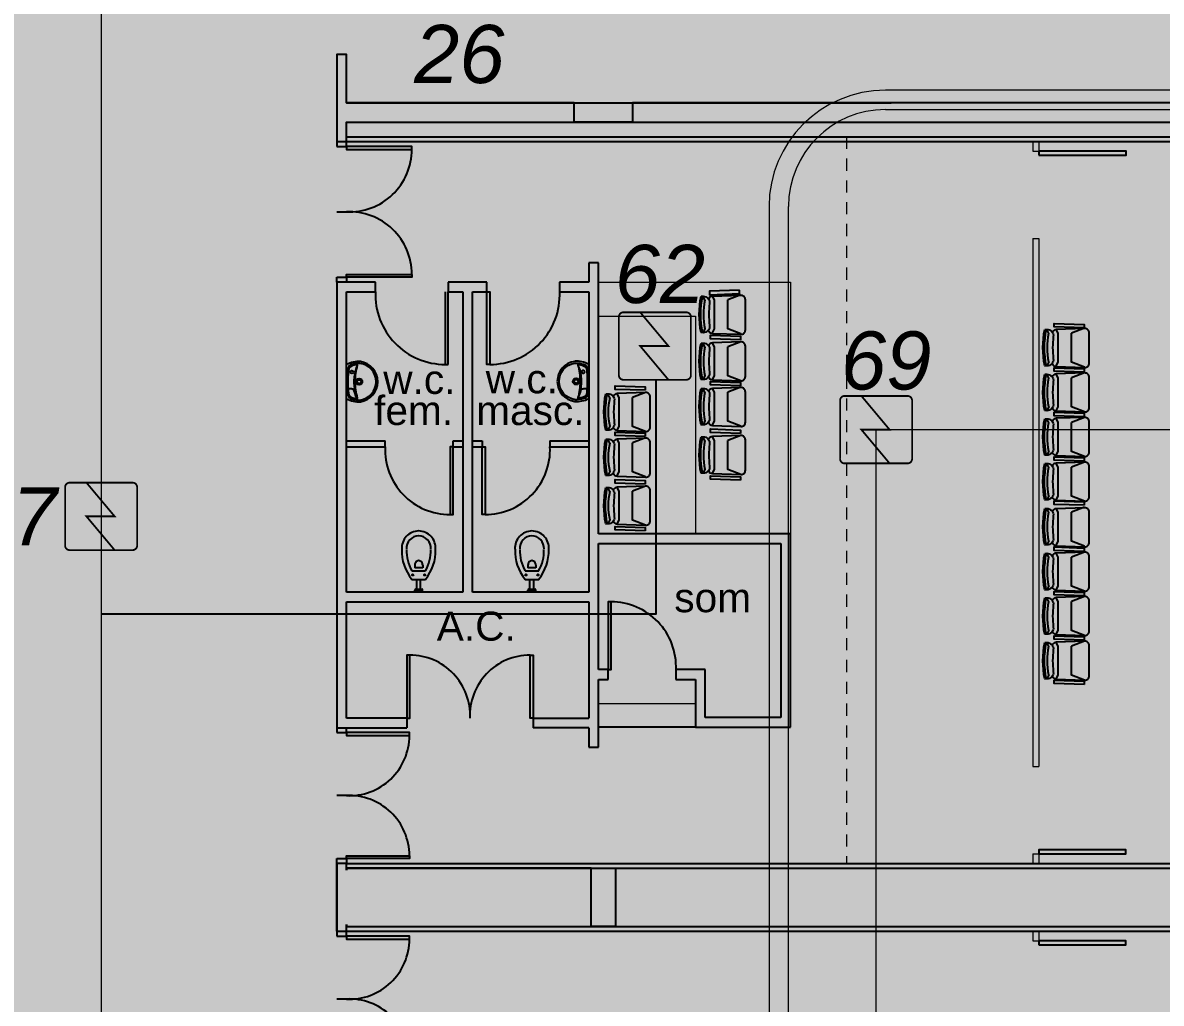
# Model space of a CAD drawing. Header units: metres. Extents: x -331 to 2982, y 362 to 2539.
# Drawn here: x 846.32 to 858.07, y 1578.43 to 1588.55 of the extents above; entities that cross this region are included whole.
import ezdxf

# ---------------------------------------------------------------- set-up
doc = ezdxf.new("R2010")
doc.units = ezdxf.units.M
doc.linetypes.add('DASHED2', pattern=[0.375, 0.25, -0.125])
doc.layers.add('_corredores', color=251, linetype='Continuous', plot=False)
doc.layers.add('_salas', color=251, linetype='Continuous', plot=False)
for name, color, linetype in [('ALV', 251, 'Continuous'), ('CX', 251, 'Continuous'), ('DET. FUMAÇA', 1, 'Continuous'), ('Div', 251, 'Continuous'), ('Est', 251, 'Continuous'), ('Mob', 251, 'Continuous'), ('Proj', 251, 'DASHED2'), ('Texto_Salas', 251, 'Continuous'), ('Zlixo04', 251, 'Continuous')]:
    doc.layers.add(name, color=color, linetype=linetype)
doc.styles.add('DESTAQUE', font='arial.ttf', dxfattribs={"height": 0.4})
doc.styles.add('X3G_ENTITY_1416A9EB', font='arial.ttf', dxfattribs={"height": 0.6})
doc.styles.add('X3G_ENTITY_1416A9F5', font='arial.ttf', dxfattribs={"height": 0.6})
doc.styles.add('X3G_ENTITY_1416AA04', font='arial.ttf', dxfattribs={"height": 0.6})
doc.styles.add('X3G_ENTITY_1416AA0D', font='arial.ttf', dxfattribs={"height": 0.6})

# ---------------------------------------------------------------- blocks, each defined once
blk = doc.blocks.new('Detector de fumaça')
at = {"layer": 'DET. FUMAÇA', "linetype": 'Continuous', "lineweight": 15, "const_width": 0.0187}
blk.add_lwpolyline([(774.599, 539.816), (775.249, 539.816, -0.414214), (775.296, 539.769), (775.296, 539.167, -0.414214), (775.249, 539.12), (774.599, 539.12, -0.414214), (774.553, 539.167), (774.553, 539.769, -0.414214)], format="xyb", close=True, dxfattribs=at)
blk.add_lwpolyline([(774.773, 539.816), (775.064, 539.468), (774.773, 539.468), (775.064, 539.12)], dxfattribs=at)
blk = doc.blocks.new('VASO')
at = {"layer": 'Mob'}
for p, q in [((302.351, 172.465), (302.38, 172.465)), ((302.38, 172.465), (302.38, 172.383)), ((302.411, 172.354), (302.411, 172.494)), ((302.499, 172.354), (302.499, 172.494)), ((302.599, 172.444), (302.499, 172.444)), ((302.599, 172.444), (302.599, 172.455)), ((302.599, 172.404), (302.599, 172.444)), ((302.619, 172.464), (302.609, 172.464)), ((302.619, 172.424), (302.619, 172.464)), ((302.619, 172.424), (302.619, 172.383)), ((302.351, 172.383), (302.38, 172.383)), ((302.599, 172.404), (302.499, 172.404)), ((302.599, 172.404), (302.599, 172.393)), ((302.619, 172.383), (302.609, 172.383))]:
    blk.add_line(p, q, dxfattribs=at)
for centre in [(302.453, 172.486), (302.453, 172.362)]:
    blk.add_circle(centre, 0.00707, dxfattribs=at)
for centre, radius, start, end in [((302.178, 172.42), 0.179, 86.6811, 178.7962), ((302.178, 172.42), 0.129, 86.6811, 178.7962), ((302.205, 172.134), 0.464, 50.6979, 92.0637), ((302.205, 172.134), 0.414, 60.1325, 92.0637), ((302.178, 172.427), 0.179, 181.2038, 273.3189), ((302.178, 172.427), 0.129, 181.2038, 273.3189), ((302.349, 172.422), 0.043, 86.6811, 178.7962), ((302.349, 172.426), 0.043, 181.2038, 273.3189), ((302.609, 172.455), 0.00935, 90, 180), ((302.205, 172.713), 0.464, 267.9363, 309.3021), ((302.205, 172.713), 0.414, 267.9363, 299.8675), ((302.609, 172.393), 0.00935, 180, 270)]:
    blk.add_arc(centre, radius, start, end, dxfattribs=at)

msp = doc.modelspace()

# ---------------------------------------------------------------- hatches: boundary and pattern name
at = {"layer": '_corredores', "transparency": 33554508}
h = msp.add_hatch(color=256, dxfattribs=at)
h.dxf.hatch_style = 1
h.paths.add_polyline_path([(849.579, 1608.941), (849.579, 1612.216), (852.229, 1612.216), (852.229, 1614.651), (851.629, 1614.651), (851.629, 1624.564), (870.399, 1624.564), (870.399, 1626.4), (870.209, 1626.4), (870.209, 1626.597), (870.023, 1626.784), (866.324, 1626.785), (866.308, 1626.751), (866.204, 1626.834), (865.442, 1627.594), (864.014, 1627.594), (862.586, 1627.594), (861.776, 1626.785), (861.74, 1626.785), (861.736, 1626.784), (861.723, 1626.783), (861.705, 1626.783), (858.111, 1626.785), (857.764, 1626.438), (857.417, 1626.785), (853.824, 1626.785), (853.808, 1626.751), (853.704, 1626.834), (852.942, 1627.594), (851.514, 1627.594), (849.768, 1627.594), (849.768, 1626.834), (849.628, 1626.834), (849.628, 1629.914), (841.254, 1629.914), (841.254, 1628.074), (840.494, 1628.074), (840.494, 1627.116), (840.776, 1626.834), (840.394, 1626.452), (840.062, 1626.785), (836.454, 1626.785), (836.439, 1626.751), (836.334, 1626.834), (835.573, 1627.594), (834.144, 1627.594), (832.716, 1627.594), (831.906, 1626.785), (831.87, 1626.785), (831.867, 1626.784), (831.853, 1626.783), (831.835, 1626.783), (828.241, 1626.785), (827.894, 1626.438), (827.548, 1626.785), (823.954, 1626.785), (823.938, 1626.751), (823.834, 1626.834), (823.072, 1627.594), (821.644, 1627.594), (820.215, 1627.594), (819.405, 1626.785), (819.37, 1626.785), (819.366, 1626.784), (819.353, 1626.783), (819.335, 1626.783), (815.741, 1626.785), (815.394, 1626.438), (815.047, 1626.785), (811.454, 1626.785), (811.438, 1626.751), (811.334, 1626.834), (810.572, 1627.594), (809.144, 1627.594), (807.715, 1627.594), (806.906, 1626.785), (806.87, 1626.785), (806.866, 1626.784), (806.853, 1626.783), (806.835, 1626.783), (803.241, 1626.785), (802.894, 1626.438), (802.547, 1626.785), (798.954, 1626.785), (798.938, 1626.751), (798.834, 1626.834), (798.072, 1627.594), (796.644, 1627.594), (795.215, 1627.594), (794.406, 1626.785), (794.37, 1626.785), (794.366, 1626.784), (794.353, 1626.783), (794.335, 1626.783), (790.741, 1626.785), (790.394, 1626.438), (790.047, 1626.785), (786.454, 1626.785), (786.438, 1626.751), (786.334, 1626.834), (785.572, 1627.594), (784.144, 1627.594), (782.716, 1627.594), (781.906, 1626.785), (781.87, 1626.785), (781.866, 1626.784), (781.853, 1626.783), (781.835, 1626.783), (778.241, 1626.785), (777.894, 1626.438), (777.547, 1626.785), (773.954, 1626.785), (773.938, 1626.751), (773.834, 1626.834), (773.072, 1627.594), (771.644, 1627.594), (770.216, 1627.594), (769.406, 1626.785), (769.37, 1626.785), (769.367, 1626.784), (769.353, 1626.783), (769.335, 1626.783), (765.635, 1626.784), (765.449, 1626.597), (765.449, 1626.4), (765.259, 1626.4), (765.259, 1624.564), (770.104, 1624.564), (770.104, 1614.651), (770.414, 1614.651), (770.414, 1605.531), (765.029, 1605.531), (765.029, 1610.831), (763.829, 1610.831), (763.829, 1605.531), (755.929, 1605.531), (755.929, 1610.831), (754.829, 1610.831), (754.829, 1605.531), (746.079, 1605.531), (746.079, 1601.916), (748.449, 1601.916), (748.449, 1603.616), (748.049, 1603.616), (748.049, 1603.816), (754.474, 1603.816), (754.474, 1603.616), (754.149, 1603.616), (754.149, 1601.916), (754.474, 1601.916), (754.474, 1601.716), (754.474, 1601.191), (757.974, 1601.191), (757.974, 1603.591), (757.974, 1603.791), (768.029, 1603.791), (768.029, 1603.771), (768.834, 1603.771), (768.834, 1595.811), (768.004, 1595.811), (768.004, 1595.791), (762.364, 1595.791), (762.364, 1590.581), (754.174, 1590.581), (754.174, 1593.066), (752.499, 1593.066), (752.499, 1560.541), (752.299, 1560.541), (752.299, 1561.441), (751.199, 1561.441), (751.199, 1558.116), (752.299, 1558.116), (752.299, 1559.116), (752.499, 1559.116), (752.499, 1557.116), (755.419, 1557.116), (755.419, 1558.966), (753.924, 1558.966), (753.924, 1563.441), (754.189, 1563.441), (754.189, 1587.651), (760.824, 1587.651), (760.824, 1587.741), (768.929, 1587.741), (768.929, 1563.841), (770.329, 1563.841), (770.329, 1587.741), (771.929, 1587.741), (773.029, 1587.741), (775.879, 1587.741), (775.879, 1586.641), (777.179, 1586.641), (777.179, 1587.741), (788.779, 1587.741), (788.779, 1586.641), (790.079, 1586.641), (790.079, 1587.741), (802.329, 1587.741), (804.029, 1587.741), (844.979, 1587.741), (844.979, 1587.916), (845.279, 1587.916), (845.279, 1587.563), (845.279, 1563.241), (806.429, 1563.241), (806.429, 1563.441), (806.629, 1563.441), (806.629, 1565.791), (806.229, 1565.791), (806.229, 1585.191), (806.629, 1585.191), (806.629, 1587.541), (803.039, 1587.541), (803.039, 1576.841), (798.689, 1576.841), (796.094, 1576.841, -0.496898), (794.36, 1575.527), (793.559, 1573.063), (798.509, 1571.449), (798.509, 1560.721), (794.829, 1560.721), (794.829, 1560.541), (794.829, 1557.551), (801.129, 1557.551), (801.129, 1556.451), (802.329, 1556.451), (802.329, 1557.551), (805.229, 1557.551), (805.229, 1556.451), (806.429, 1556.451), (806.429, 1560.691), (845.279, 1560.691), (845.279, 1555.997), (846.404, 1555.997), (846.404, 1556.891), (846.054, 1556.891), (846.054, 1556.991), (846.454, 1556.991), (846.454, 1560.691), (849.204, 1560.691), (849.204, 1556.991), (849.604, 1556.991), (849.604, 1556.891), (849.254, 1556.891), (849.254, 1555.997), (850.479, 1555.997), (850.479, 1563.241), (849.579, 1563.241), (849.579, 1572.291), (849.579, 1575.941), (849.579, 1587.563), (849.579, 1588.141), (849.679, 1588.141), (849.679, 1587.991), (866.719, 1587.991), (870.339, 1587.991), (870.339, 1595.791), (866.429, 1595.791), (866.429, 1595.721), (852.429, 1595.721), (852.429, 1590.391), (849.579, 1590.391)])
h.paths.add_polyline_path([(845.139, 1595.841), (845.279, 1595.841), (845.279, 1590.341), (839.679, 1590.341), (775.879, 1590.341), (773.004, 1590.341), (773.004, 1595.811), (771.774, 1595.811), (771.774, 1603.766), (773.119, 1603.766), (773.119, 1603.821), (845.139, 1603.821)], flags=16)
h.paths.add_polyline_path([(846.026, 1605.531), (845.019, 1605.531), (845.019, 1609.931), (845.029, 1610.831), (843.829, 1610.831), (843.829, 1605.531), (835.029, 1605.531), (835.029, 1610.831), (833.829, 1610.831), (833.829, 1605.531), (825.029, 1605.531), (825.029, 1610.831), (823.829, 1610.831), (823.829, 1605.531), (815.029, 1605.531), (815.029, 1610.831), (813.829, 1610.831), (813.829, 1605.531), (805.029, 1605.531), (805.029, 1610.831), (803.829, 1610.831), (803.829, 1605.531), (795.029, 1605.531), (795.029, 1610.831), (793.829, 1610.831), (793.829, 1605.531), (785.029, 1605.531), (785.029, 1610.831), (783.829, 1610.831), (783.829, 1605.531), (775.029, 1605.531), (775.029, 1610.831), (773.999, 1610.831), (773.999, 1605.531), (773.214, 1605.531), (773.214, 1614.651), (773.144, 1614.651), (773.144, 1620.131), (775.164, 1620.131), (775.164, 1622.051), (773.644, 1622.051), (773.644, 1621.631), (773.184, 1621.631), (773.184, 1624.564), (845.949, 1624.563), (845.949, 1621.631), (845.489, 1621.631), (845.489, 1622.051), (843.989, 1622.051), (843.989, 1621.631), (843.969, 1620.131), (845.949, 1620.131), (845.949, 1614.651), (846.026, 1614.651)], flags=16)
h.paths.add_polyline_path([(865.19, 1593.806, -2.788173), (864.407, 1590.628), (864.569, 1590.706), (864.758, 1590.381), (866.058, 1591.278, -0.450063), (866.35, 1592.463), (865.616, 1593.862), (865.298, 1593.662)], flags=16)
h.paths.add_polyline_path([(845.264, 1626.452), (844.882, 1626.834), (845.264, 1627.216), (845.646, 1626.834)], flags=16)
h.paths.add_polyline_path([(851.514, 1626.452), (851.132, 1626.834), (851.514, 1627.216), (851.896, 1626.834)], flags=16)
h.paths.add_polyline_path([(834.144, 1626.452), (833.762, 1626.834), (834.144, 1627.216), (834.526, 1626.834)], flags=16)
h.paths.add_polyline_path([(864.014, 1626.452), (863.632, 1626.834), (864.014, 1627.216), (864.396, 1626.834)], flags=16)
h.paths.add_polyline_path([(821.644, 1626.452), (821.262, 1626.834), (821.644, 1627.216), (822.026, 1626.834)], flags=16)
h.paths.add_polyline_path([(809.526, 1626.834), (809.144, 1626.452), (808.762, 1626.834), (809.144, 1627.216)], flags=16)
h.paths.add_polyline_path([(797.026, 1626.834), (796.644, 1626.452), (796.262, 1626.834), (796.644, 1627.216)], flags=16)
h.paths.add_polyline_path([(784.526, 1626.834), (784.144, 1626.452), (783.762, 1626.834), (784.144, 1627.216)], flags=16)
h.paths.add_polyline_path([(772.026, 1626.834), (771.644, 1626.452), (771.262, 1626.834), (771.644, 1627.216)], flags=16)
h.paths.add_polyline_path([(767.575, 1593.944), (767.428, 1593.841), (767.223, 1594.085), (766.329, 1593.191, -0.414214), (766.329, 1592.392), (767.223, 1591.497), (767.428, 1591.741), (767.575, 1591.638, -3.171595)], flags=16)
at = {"layer": '_salas', "transparency": 33554559}
h = msp.add_hatch(color=256, dxfattribs=at)
h.dxf.hatch_style = 1
h.paths.add_polyline_path([(870.318, 1588.071), (866.698, 1588.071), (849.658, 1588.071), (849.658, 1588.221), (849.558, 1588.221), (849.558, 1587.643), (849.558, 1576.021), (849.558, 1572.371), (849.558, 1563.321), (850.458, 1563.321), (850.458, 1556.077), (849.233, 1556.077), (849.233, 1556.971), (849.583, 1556.971), (849.583, 1557.071), (849.183, 1557.071), (846.433, 1557.071), (846.033, 1557.071), (846.033, 1556.971), (846.383, 1556.971), (846.383, 1556.077), (845.258, 1556.077), (845.258, 1560.771), (818.108, 1560.771), (818.108, 1560.671), (818.108, 1552.611), (870.318, 1552.611)])
h = msp.add_hatch(color=256, dxfattribs=at)
h.dxf.hatch_style = 1
h.paths.add_polyline_path([(870.339, 1587.991), (866.719, 1587.991), (849.679, 1587.991), (849.679, 1588.141), (849.579, 1588.141), (849.579, 1587.563), (849.579, 1575.941), (849.579, 1572.291), (849.579, 1563.241), (850.479, 1563.241), (850.479, 1555.997), (849.254, 1555.997), (849.254, 1556.891), (849.604, 1556.891), (849.604, 1556.991), (849.204, 1556.991), (846.454, 1556.991), (846.054, 1556.991), (846.054, 1556.891), (846.404, 1556.891), (846.404, 1555.997), (845.279, 1555.997), (845.279, 1560.691), (818.129, 1560.691), (818.129, 1560.591), (818.129, 1552.531), (870.339, 1552.531)])

# ---------------------------------------------------------------- linework, layer by layer
at = {"layer": 'ALV', "color": 251}
for p, q in [((849.659, 1588.221), (849.559, 1588.221)), ((849.559, 1588.221), (849.559, 1587.321)), ((849.659, 1587.721), (849.659, 1588.221)), ((849.659, 1587.721), (855.278, 1587.721)), ((849.659, 1587.521), (870.109, 1587.521)), ((849.659, 1587.321), (849.659, 1587.521)), ((849.659, 1587.371), (870.059, 1587.371)), ((849.559, 1587.321), (870.109, 1587.321)), ((852.259, 1586.071), (852.159, 1586.071)), ((852.159, 1586.071), (852.159, 1585.871)), ((852.259, 1585.871), (852.259, 1586.071)), ((849.959, 1585.871), (849.559, 1585.871)), ((849.559, 1585.871), (849.559, 1581.271)), ((849.959, 1585.771), (849.959, 1585.871)), ((851.109, 1585.871), (850.709, 1585.871)), ((850.709, 1585.871), (850.709, 1585.771)), ((851.109, 1585.771), (851.109, 1585.871)), ((852.159, 1585.871), (851.859, 1585.871)), ((851.859, 1585.871), (851.859, 1585.771)), ((852.259, 1583.272), (852.259, 1585.871)), ((849.659, 1582.671), (849.659, 1585.771)), ((849.659, 1585.771), (849.959, 1585.771)), ((850.709, 1585.771), (850.859, 1585.771)), ((850.859, 1585.771), (850.859, 1582.671)), ((850.959, 1582.671), (850.959, 1585.771)), ((850.959, 1585.771), (851.109, 1585.771)), ((851.859, 1585.771), (852.159, 1585.771)), ((852.159, 1585.771), (852.159, 1584.221)), ((852.159, 1584.221), (852.159, 1582.671)), ((854.241, 1583.272), (852.259, 1583.272)), ((854.241, 1581.278), (854.241, 1583.272)), ((852.259, 1581.871), (852.259, 1583.172)), ((852.259, 1583.172), (854.141, 1583.172)), ((854.141, 1583.172), (854.141, 1581.378)), ((850.859, 1582.671), (849.659, 1582.671)), ((852.159, 1582.671), (850.959, 1582.671)), ((849.659, 1581.371), (849.659, 1582.571)), ((849.659, 1582.571), (852.159, 1582.571)), ((852.159, 1582.571), (852.159, 1581.371)), ((852.359, 1581.871), (852.259, 1581.871)), ((852.359, 1581.771), (852.359, 1581.871)), ((853.359, 1581.871), (853.059, 1581.871)), ((853.059, 1581.871), (853.059, 1581.771)), ((853.359, 1581.378), (853.359, 1581.871)), ((852.259, 1581.071), (852.259, 1581.771)), ((852.259, 1581.771), (852.359, 1581.771)), ((853.059, 1581.771), (853.259, 1581.771)), ((853.259, 1581.771), (853.259, 1581.278)), ((850.284, 1581.371), (849.659, 1581.371)), ((850.284, 1581.371), (850.284, 1581.271)), ((851.584, 1581.371), (851.584, 1581.271)), ((851.584, 1581.371), (852.159, 1581.371)), ((854.141, 1581.378), (853.359, 1581.378)), ((849.559, 1581.271), (850.284, 1581.271)), ((852.159, 1581.271), (851.584, 1581.271)), ((852.159, 1581.271), (852.159, 1581.071)), ((853.259, 1581.278), (854.241, 1581.278)), ((852.159, 1581.071), (852.259, 1581.071)), ((849.659, 1579.871), (849.559, 1579.871)), ((849.559, 1579.171), (849.559, 1579.871)), ((849.659, 1579.871), (849.559, 1579.871)), ((849.559, 1579.871), (849.559, 1579.171)), ((849.659, 1579.871), (866.984, 1579.871)), ((849.659, 1579.801), (849.659, 1579.871)), ((849.659, 1579.801), (849.659, 1579.871)), ((849.659, 1579.821), (866.934, 1579.821)), ((852.184, 1579.821), (849.659, 1579.821)), ((849.659, 1579.821), (849.659, 1579.801)), ((849.559, 1579.171), (866.984, 1579.171)), ((849.559, 1579.171), (849.659, 1579.171)), ((849.659, 1579.171), (849.659, 1579.241)), ((849.659, 1579.171), (849.659, 1579.241)), ((849.659, 1579.241), (849.659, 1579.221)), ((849.659, 1579.221), (866.934, 1579.221)), ((849.659, 1579.221), (852.184, 1579.221))]:
    msp.add_line(p, q, dxfattribs=at)
for points in [[(852.009, 1587.721), (849.659, 1587.721), (849.659, 1588.221), (849.559, 1588.221), (849.559, 1587.321), (849.659, 1587.321), (849.659, 1587.521), (852.009, 1587.521)], [(859.209, 1587.721), (855.278, 1587.721), (852.609, 1587.721), (852.609, 1587.521), (859.209, 1587.521)]]:
    msp.add_lwpolyline(points, close=True, dxfattribs=at)
at = {"layer": 'CX', "color": 251, "ltscale": 0.8}
for p, q in [((849.559, 1587.321), (849.559, 1587.271)), ((849.559, 1587.271), (849.659, 1587.271)), ((849.659, 1587.271), (849.659, 1587.321)), ((849.559, 1586.596), (849.659, 1586.596)), ((849.559, 1585.871), (849.559, 1585.921)), ((849.559, 1585.921), (849.659, 1585.921)), ((849.659, 1585.921), (849.659, 1585.871)), ((850.679, 1585.771), (850.679, 1585.021)), ((850.709, 1585.021), (850.709, 1585.771)), ((850.679, 1585.021), (850.709, 1585.021)), ((849.559, 1581.271), (849.559, 1581.221)), ((849.659, 1581.221), (849.659, 1581.271)), ((849.559, 1581.221), (849.659, 1581.221)), ((849.659, 1580.571), (849.559, 1580.571)), ((849.559, 1579.871), (849.559, 1579.921)), ((849.559, 1579.921), (849.659, 1579.921)), ((849.659, 1579.921), (849.659, 1579.871)), ((849.559, 1579.171), (849.559, 1579.121)), ((849.659, 1579.121), (849.659, 1579.171)), ((849.559, 1579.121), (849.659, 1579.121)), ((849.659, 1578.471), (849.559, 1578.471))]:
    msp.add_line(p, q, dxfattribs=at)
for points in [[(849.659, 1587.271), (849.659, 1587.241), (850.334, 1587.241), (850.334, 1587.271)], [(849.659, 1585.921), (849.659, 1585.951), (850.334, 1585.951), (850.334, 1585.921)], [(851.109, 1585.771), (851.139, 1585.771), (851.139, 1585.021), (851.109, 1585.021)], [(850.284, 1581.371), (850.314, 1581.371), (850.314, 1582.021), (850.284, 1582.021)], [(851.584, 1581.371), (851.554, 1581.371), (851.554, 1582.021), (851.584, 1582.021)], [(849.659, 1581.221), (849.659, 1581.191), (850.309, 1581.191), (850.309, 1581.221)], [(849.659, 1579.921), (849.659, 1579.951), (850.309, 1579.951), (850.309, 1579.921)], [(849.659, 1579.121), (849.659, 1579.091), (850.309, 1579.091), (850.309, 1579.121)]]:
    msp.add_lwpolyline(points, close=True, dxfattribs=at)
at = {"layer": 'CX', "color": 251, "ltscale": 8}
for points in [[(850.759, 1584.171), (850.729, 1584.171), (850.729, 1583.471), (850.759, 1583.471)], [(851.059, 1584.171), (851.089, 1584.171), (851.089, 1583.471), (851.059, 1583.471)], [(852.359, 1581.871), (852.389, 1581.871), (852.389, 1582.571), (852.359, 1582.571)]]:
    msp.add_lwpolyline(points, close=True, dxfattribs=at)
at = {"layer": 'CX', "color": 251, "ltscale": 0.8}
for centre, radius, start, end in [((849.688, 1587.241), 0.646, 267.3961, 0), ((849.688, 1585.951), 0.646, 0, 92.6039), ((850.679, 1585.742), 0.721, 177.6617, 270), ((851.139, 1585.742), 0.721, 270, 2.3383), ((850.314, 1581.4), 0.621, 357.2936, 90), ((851.554, 1581.4), 0.621, 90, 182.7064), ((849.688, 1581.191), 0.621, 267.2936, 0), ((849.688, 1579.951), 0.621, 0, 92.7064), ((849.688, 1579.091), 0.621, 267.2936, 0), ((849.688, 1577.851), 0.621, 0, 92.7064)]:
    msp.add_arc(centre, radius, start, end, dxfattribs=at)
at = {"layer": 'CX', "color": 251, "ltscale": 8}
for centre, start, end in [((850.729, 1584.142), 177.4911, 270), ((851.089, 1584.142), 270, 2.5089), ((852.389, 1581.9), 357.4911, 90)]:
    msp.add_arc(centre, 0.671, start, end, dxfattribs=at)
at = {"layer": 'Div', "color": 150, "linetype": 'Continuous', "lineweight": 0}
for p, q in [((847.128, 1593.416), (847.128, 1561.831)), ((855.123, 1567.643), (855.123, 1584.348)), ((855.123, 1584.348), (862.181, 1584.348))]:
    msp.add_line(p, q, dxfattribs=at)
at = {"layer": 'Div', "color": 230, "linetype": 'Continuous', "lineweight": 0}
for p, q in [((873.696, 1587.851), (855.219, 1587.851)), ((855.219, 1587.651), (873.696, 1587.651)), ((854.019, 1586.651), (854.019, 1564.652)), ((854.219, 1564.652), (854.219, 1586.651))]:
    msp.add_line(p, q, dxfattribs=at)
at = {"layer": 'Div', "lineweight": 0}
for p, q in [((856.741, 1587.321), (856.741, 1587.221)), ((856.803, 1587.321), (856.803, 1587.221)), ((856.741, 1587.221), (856.803, 1587.221)), ((856.741, 1586.321), (856.741, 1580.871)), ((856.741, 1586.321), (856.801, 1586.321)), ((856.801, 1586.321), (856.801, 1580.871)), ((849.659, 1584.231), (850.059, 1584.231)), ((850.759, 1584.231), (850.859, 1584.231)), ((850.959, 1584.231), (851.059, 1584.231)), ((851.759, 1584.231), (852.159, 1584.231)), ((849.659, 1584.171), (850.059, 1584.171)), ((850.759, 1584.171), (850.859, 1584.171)), ((850.959, 1584.171), (851.059, 1584.171)), ((851.759, 1584.171), (852.159, 1584.171)), ((856.741, 1580.871), (856.801, 1580.871)), ((856.741, 1579.971), (856.741, 1579.871)), ((856.741, 1579.971), (856.801, 1579.971)), ((856.801, 1579.971), (856.801, 1579.871)), ((856.741, 1579.171), (856.741, 1579.071)), ((856.801, 1579.171), (856.801, 1579.071)), ((856.741, 1579.071), (856.801, 1579.071))]:
    msp.add_line(p, q, dxfattribs=at)
at = {"layer": 'Div', "color": 251, "lineweight": 0}
for p, q in [((856.741, 1587.321), (856.741, 1587.221)), ((856.803, 1587.321), (856.803, 1587.221)), ((856.741, 1587.221), (856.803, 1587.221)), ((856.741, 1586.321), (856.741, 1580.871)), ((856.741, 1586.321), (856.801, 1586.321)), ((856.801, 1586.321), (856.801, 1580.871)), ((856.741, 1580.871), (856.801, 1580.871)), ((856.741, 1579.971), (856.741, 1579.871)), ((856.741, 1579.971), (856.801, 1579.971)), ((856.801, 1579.971), (856.801, 1579.871)), ((856.741, 1579.171), (856.741, 1579.071)), ((856.801, 1579.171), (856.801, 1579.071)), ((856.741, 1579.071), (856.801, 1579.071))]:
    msp.add_line(p, q, dxfattribs=at)
at = {"layer": 'Div', "color": 251}
for p, q in [((849.659, 1584.231), (850.059, 1584.231)), ((850.759, 1584.231), (850.859, 1584.231)), ((850.959, 1584.231), (851.059, 1584.231)), ((851.759, 1584.231), (852.159, 1584.231)), ((849.659, 1584.171), (850.059, 1584.171)), ((850.759, 1584.171), (850.859, 1584.171)), ((850.959, 1584.171), (851.059, 1584.171)), ((851.759, 1584.171), (852.159, 1584.171))]:
    msp.add_line(p, q, dxfattribs=at)
at = {"layer": 'Div', "lineweight": 0, "ltscale": 0.8}
for p, q in [((850.059, 1584.171), (850.059, 1584.231)), ((850.759, 1584.171), (850.759, 1584.231)), ((851.059, 1584.231), (851.059, 1584.171)), ((851.759, 1584.231), (851.759, 1584.171))]:
    msp.add_line(p, q, dxfattribs=at)
at = {"layer": 'Div', "color": 251, "ltscale": 0.8}
for p, q in [((850.059, 1584.171), (850.059, 1584.231)), ((850.759, 1584.171), (850.759, 1584.231)), ((851.059, 1584.231), (851.059, 1584.171)), ((851.759, 1584.231), (851.759, 1584.171))]:
    msp.add_line(p, q, dxfattribs=at)
at = {"layer": 'Div', "lineweight": 0, "ltscale": 0.8}
for points in [[(856.803, 1587.181), (857.703, 1587.181), (857.703, 1587.221), (856.803, 1587.221)], [(856.801, 1579.971), (857.701, 1579.971), (857.701, 1580.011), (856.801, 1580.011)], [(856.801, 1579.031), (857.701, 1579.031), (857.701, 1579.071), (856.801, 1579.071)]]:
    msp.add_lwpolyline(points, close=True, dxfattribs=at)
at = {"layer": 'Div', "color": 251, "ltscale": 0.8}
for points in [[(856.803, 1587.181), (857.703, 1587.181), (857.703, 1587.221), (856.803, 1587.221)], [(856.801, 1579.971), (857.701, 1579.971), (857.701, 1580.011), (856.801, 1580.011)], [(856.801, 1579.031), (857.701, 1579.031), (857.701, 1579.071), (856.801, 1579.071)]]:
    msp.add_lwpolyline(points, close=True, dxfattribs=at)
at = {"layer": 'Div', "color": 150, "linetype": 'Continuous', "lineweight": -3, "true_color": 0x007fff}
msp.add_lwpolyline([(847.128, 1582.446), (852.855, 1582.446), (852.855, 1584.854)], dxfattribs=at)
at = {"layer": 'Div', "color": 230, "linetype": 'Continuous', "lineweight": 0}
for radius in [1.2, 1]:
    msp.add_arc((855.219, 1586.651), radius, 90, 180, dxfattribs=at)
at = {"layer": 'Est', "color": 251}
for points in [[(852.609, 1587.521), (852.009, 1587.521), (852.009, 1587.721), (852.609, 1587.721)], [(852.184, 1579.221), (852.184, 1579.821), (852.434, 1579.821), (852.434, 1579.221)]]:
    msp.add_lwpolyline(points, close=True, dxfattribs=at)
at = {"layer": 'Mob', "color": 251, "lineweight": 0}
for p, q in [((852.259, 1585.871), (854.241, 1585.871)), ((854.241, 1585.871), (854.241, 1581.278)), ((852.259, 1585.521), (853.259, 1585.521)), ((853.259, 1585.521), (853.259, 1583.272)), ((852.259, 1581.521), (853.259, 1581.521))]:
    msp.add_line(p, q, dxfattribs=at)
at = {"layer": 'Mob', "color": 251}
for p, q in [((853.358, 1585.684), (853.338, 1585.725)), ((853.456, 1585.685), (853.435, 1585.729)), ((853.729, 1585.738), (853.593, 1585.687)), ((853.456, 1585.39), (853.456, 1585.685)), ((853.358, 1585.391), (853.338, 1585.349)), ((853.435, 1585.346), (853.456, 1585.39)), ((856.904, 1585.341), (856.884, 1585.383)), ((857.002, 1585.342), (856.981, 1585.386)), ((857.275, 1585.395), (857.139, 1585.344)), ((853.729, 1585.254), (853.593, 1585.203)), ((857.002, 1585.047), (857.002, 1585.342)), ((853.358, 1585.199), (853.338, 1585.241)), ((853.456, 1585.2), (853.435, 1585.244)), ((853.456, 1584.906), (853.456, 1585.2)), ((849.659, 1584.667), (849.659, 1585.018)), ((852.159, 1584.669), (852.159, 1585.02)), ((856.904, 1585.048), (856.884, 1585.006)), ((856.981, 1585.003), (857.002, 1585.047)), ((853.358, 1584.907), (853.338, 1584.865)), ((853.435, 1584.862), (853.456, 1584.906)), ((856.904, 1584.878), (856.884, 1584.92)), ((857.002, 1584.879), (856.981, 1584.923)), ((857.275, 1584.933), (857.139, 1584.882)), ((853.456, 1584.733), (853.435, 1584.777)), ((853.729, 1584.787), (853.593, 1584.735)), ((857.002, 1584.585), (857.002, 1584.879)), ((852.375, 1584.677), (852.355, 1584.719)), ((852.474, 1584.678), (852.452, 1584.722)), ((852.474, 1584.383), (852.474, 1584.678)), ((852.746, 1584.731), (852.61, 1584.68)), ((853.358, 1584.732), (853.338, 1584.774)), ((853.456, 1584.438), (853.456, 1584.733)), ((856.904, 1584.586), (856.884, 1584.544)), ((856.981, 1584.541), (857.002, 1584.585)), ((853.358, 1584.439), (853.338, 1584.398)), ((853.435, 1584.394), (853.456, 1584.438)), ((856.904, 1584.419), (856.884, 1584.461)), ((857.002, 1584.421), (856.981, 1584.465)), ((857.275, 1584.474), (857.139, 1584.423)), ((852.375, 1584.384), (852.355, 1584.342)), ((852.452, 1584.339), (852.474, 1584.383)), ((857.002, 1584.126), (857.002, 1584.421)), ((852.375, 1584.209), (852.355, 1584.251)), ((852.474, 1584.21), (852.452, 1584.254)), ((852.474, 1583.916), (852.474, 1584.21)), ((852.746, 1584.264), (852.61, 1584.213)), ((853.358, 1584.232), (853.338, 1584.274)), ((853.456, 1584.233), (853.435, 1584.277)), ((853.456, 1583.939), (853.456, 1584.233)), ((853.729, 1584.287), (853.593, 1584.235)), ((856.904, 1584.127), (856.884, 1584.085)), ((856.981, 1584.082), (857.002, 1584.126)), ((856.904, 1583.958), (856.884, 1584)), ((857.002, 1583.959), (856.981, 1584.003)), ((857.002, 1583.665), (857.002, 1583.959)), ((857.275, 1584.013), (857.139, 1583.962)), ((852.375, 1583.917), (852.355, 1583.875)), ((852.452, 1583.872), (852.474, 1583.916)), ((853.358, 1583.94), (853.338, 1583.898)), ((853.435, 1583.895), (853.456, 1583.939)), ((852.375, 1583.709), (852.355, 1583.751)), ((852.474, 1583.71), (852.452, 1583.754)), ((852.746, 1583.764), (852.61, 1583.713)), ((852.474, 1583.416), (852.474, 1583.71)), ((856.904, 1583.666), (856.884, 1583.624)), ((856.981, 1583.621), (857.002, 1583.665)), ((856.904, 1583.492), (856.884, 1583.534)), ((857.002, 1583.493), (856.981, 1583.537)), ((857.002, 1583.198), (857.002, 1583.493)), ((857.275, 1583.547), (857.139, 1583.495)), ((852.375, 1583.417), (852.355, 1583.375)), ((852.452, 1583.372), (852.474, 1583.416)), ((856.904, 1583.199), (856.884, 1583.158)), ((856.981, 1583.154), (857.002, 1583.198)), ((856.904, 1583.03), (856.884, 1583.072)), ((857.002, 1583.031), (856.981, 1583.075)), ((857.002, 1582.736), (857.002, 1583.031)), ((857.275, 1583.084), (857.139, 1583.033)), ((856.904, 1582.737), (856.884, 1582.695)), ((856.981, 1582.692), (857.002, 1582.736)), ((856.904, 1582.571), (856.884, 1582.613)), ((857.002, 1582.572), (856.981, 1582.616)), ((857.002, 1582.277), (857.002, 1582.572)), ((857.275, 1582.626), (857.139, 1582.574)), ((856.904, 1582.278), (856.884, 1582.236)), ((856.981, 1582.233), (857.002, 1582.277)), ((856.904, 1582.109), (856.884, 1582.151)), ((857.002, 1582.111), (856.981, 1582.155)), ((857.002, 1581.816), (857.002, 1582.111)), ((857.275, 1582.164), (857.139, 1582.113)), ((856.904, 1581.817), (856.884, 1581.775)), ((856.981, 1581.772), (857.002, 1581.816))]:
    msp.add_line(p, q, dxfattribs=at)
at = {"layer": 'Mob', "color": 251, "ltscale": 0.8}
msp.add_line((853.259, 1581.278), (852.259, 1581.278), dxfattribs=at)
at = {"layer": 'Mob', "color": 251}
for points in [[(853.318, 1585.725), (853.338, 1585.725, -0.46106), (853.406, 1585.651, 0.062207), (853.406, 1585.424, -0.46106), (853.338, 1585.349), (853.318, 1585.35, -0.102212)], [(856.864, 1585.382), (856.884, 1585.383, -0.46106), (856.952, 1585.308, 0.062207), (856.952, 1585.081, -0.46106), (856.884, 1585.006), (856.864, 1585.007, -0.102212)], [(853.318, 1585.241), (853.338, 1585.241, -0.46106), (853.406, 1585.167, 0.062207), (853.406, 1584.94, -0.46106), (853.338, 1584.865), (853.318, 1584.866, -0.102212)], [(849.67, 1584.843, 0.019765), (849.675, 1584.717, 0.055725), (849.677, 1584.699, 0.26837), (849.713, 1584.666, 0.08527), (849.801, 1584.654, 0.373975), (849.965, 1584.843, 0.373975), (849.801, 1585.032, 0.08527), (849.713, 1585.021, 0.26837), (849.677, 1584.987, 0.055725), (849.675, 1584.969, 0.019765)], [(852.148, 1584.846, -0.019765), (852.143, 1584.72, -0.055725), (852.141, 1584.702, -0.26837), (852.105, 1584.668, -0.08527), (852.018, 1584.657, -0.373975), (851.853, 1584.846, -0.373975), (852.018, 1585.035, -0.08527), (852.105, 1585.023, -0.26837), (852.141, 1584.99, -0.055725), (852.143, 1584.972, -0.019765)], [(856.864, 1584.92), (856.884, 1584.92, -0.46106), (856.952, 1584.846, 0.062207), (856.952, 1584.619, -0.46106), (856.884, 1584.544), (856.864, 1584.545, -0.102212)], [(852.335, 1584.718), (852.355, 1584.719, -0.46106), (852.423, 1584.644, 0.062207), (852.423, 1584.417, -0.46106), (852.355, 1584.342), (852.335, 1584.343, -0.102212)], [(853.318, 1584.773), (853.338, 1584.774, -0.46106), (853.406, 1584.699, 0.062207), (853.406, 1584.472, -0.46106), (853.338, 1584.398), (853.318, 1584.398, -0.102212)], [(856.864, 1584.461), (856.884, 1584.461, -0.46106), (856.952, 1584.387, 0.062207), (856.952, 1584.16, -0.46106), (856.884, 1584.085), (856.864, 1584.086, -0.102212)], [(852.335, 1584.25), (852.355, 1584.251, -0.46106), (852.423, 1584.177, 0.062207), (852.423, 1583.949, -0.46106), (852.355, 1583.875), (852.335, 1583.876, -0.102212)], [(853.318, 1584.273), (853.338, 1584.274, -0.46106), (853.406, 1584.2, 0.062207), (853.406, 1583.972, -0.46106), (853.338, 1583.898), (853.318, 1583.898, -0.102212)], [(856.864, 1583.999), (856.884, 1584, -0.46106), (856.952, 1583.926, 0.062207), (856.952, 1583.698, -0.46106), (856.884, 1583.624), (856.864, 1583.625, -0.102212)], [(852.335, 1583.751), (852.355, 1583.751, -0.46106), (852.423, 1583.677, 0.062207), (852.423, 1583.449, -0.46106), (852.355, 1583.375), (852.335, 1583.376, -0.102212)], [(856.864, 1583.533), (856.884, 1583.534, -0.46106), (856.952, 1583.459, 0.062207), (856.952, 1583.232, -0.46106), (856.884, 1583.158), (856.864, 1583.158, -0.102212)], [(856.864, 1583.071), (856.884, 1583.072, -0.46106), (856.952, 1582.997, 0.062207), (856.952, 1582.77, -0.46106), (856.884, 1582.695), (856.864, 1582.696, -0.102212)], [(856.864, 1582.612), (856.884, 1582.613, -0.46106), (856.952, 1582.538, 0.062207), (856.952, 1582.311, -0.46106), (856.884, 1582.236), (856.864, 1582.237, -0.102212)], [(856.864, 1582.151), (856.884, 1582.151, -0.46106), (856.952, 1582.077, 0.062207), (856.952, 1581.85, -0.46106), (856.884, 1581.775), (856.864, 1581.776, -0.102212)]]:
    msp.add_lwpolyline(points, format="xyb", close=True, dxfattribs=at)
for points in [[(853.395, 1585.373, 0.320836), (853.435, 1585.342), (853.729, 1585.332, 0.430564), (853.775, 1585.376), (853.775, 1585.69, 0.430564), (853.729, 1585.734), (853.435, 1585.724, 0.320836), (853.395, 1585.692)], [(856.941, 1585.03, 0.320836), (856.981, 1584.999), (857.275, 1584.989, 0.430564), (857.322, 1585.033), (857.322, 1585.347, 0.430564), (857.275, 1585.391), (856.981, 1585.381, 0.320836), (856.941, 1585.35)], [(853.395, 1584.894, 0.320836), (853.435, 1584.862), (853.729, 1584.852, 0.430564), (853.775, 1584.896), (853.775, 1585.21, 0.430564), (853.729, 1585.254), (853.435, 1585.244, 0.320836), (853.395, 1585.213)], [(849.766, 1585.018, 0.09339), (849.713, 1585.005, 0.281673), (849.68, 1584.96, 0.022774), (849.674, 1584.87), (849.674, 1584.843), (849.674, 1584.816, 0.022774), (849.68, 1584.726, 0.281673), (849.713, 1584.681, 0.09339), (849.766, 1584.669)], [(849.766, 1585.018, -0.557482), (849.771, 1585.01, 0.068592), (849.741, 1584.906, 0.02486), (849.736, 1584.843, 0.02486), (849.741, 1584.78, 0.068592), (849.771, 1584.676, -0.557482), (849.766, 1584.669)], [(849.771, 1585.011, 0.072415), (849.748, 1584.843, 0.072415), (849.771, 1584.676)], [(852.052, 1585.02, 0.557482), (852.047, 1585.013, -0.068592), (852.077, 1584.909, -0.02486), (852.082, 1584.846, -0.02486), (852.077, 1584.783, -0.068592), (852.047, 1584.679, 0.557482), (852.052, 1584.671)], [(852.047, 1585.013, -0.072415), (852.07, 1584.846, -0.072415), (852.047, 1584.678)], [(852.052, 1585.02, -0.09339), (852.105, 1585.008, -0.281673), (852.138, 1584.963, -0.022774), (852.144, 1584.873), (852.144, 1584.846), (852.144, 1584.819, -0.022774), (852.138, 1584.729, -0.281673), (852.105, 1584.684, -0.09339), (852.052, 1584.671)], [(856.941, 1584.573, 0.320836), (856.981, 1584.541), (857.275, 1584.531, 0.430564), (857.322, 1584.575), (857.322, 1584.889, 0.430564), (857.275, 1584.933), (856.981, 1584.923, 0.320836), (856.941, 1584.892)], [(853.395, 1584.422, 0.320836), (853.435, 1584.39), (853.729, 1584.38, 0.430564), (853.775, 1584.424), (853.775, 1584.738, 0.430564), (853.729, 1584.782), (853.435, 1584.772, 0.320836), (853.395, 1584.741)], [(849.77, 1584.679, -0.467154), (849.763, 1584.681, -0.039312), (849.74, 1584.748, 0.320715), (849.719, 1584.767, 0.032811), (849.682, 1584.771)], [(852.048, 1584.681, 0.467154), (852.055, 1584.684, 0.039312), (852.078, 1584.751, -0.320715), (852.099, 1584.77, -0.032811), (852.137, 1584.774)], [(852.412, 1584.371, 0.320836), (852.452, 1584.339), (852.746, 1584.329, 0.430564), (852.793, 1584.374), (852.793, 1584.687, 0.430564), (852.746, 1584.731), (852.452, 1584.722, 0.320836), (852.412, 1584.69)], [(856.941, 1584.114, 0.320836), (856.981, 1584.082), (857.275, 1584.072, 0.430564), (857.322, 1584.116), (857.322, 1584.43, 0.430564), (857.275, 1584.474), (856.981, 1584.465, 0.320836), (856.941, 1584.433)], [(852.412, 1583.899, 0.320836), (852.452, 1583.867), (852.746, 1583.857, 0.430564), (852.793, 1583.902), (852.793, 1584.215, 0.430564), (852.746, 1584.259), (852.452, 1584.25, 0.320836), (852.412, 1584.218)], [(853.395, 1583.926, 0.320836), (853.435, 1583.895), (853.729, 1583.885, 0.430564), (853.775, 1583.929), (853.775, 1584.243, 0.430564), (853.729, 1584.287), (853.435, 1584.277, 0.320836), (853.395, 1584.245)], [(856.941, 1583.652, 0.320836), (856.981, 1583.621), (857.275, 1583.611, 0.430564), (857.322, 1583.655), (857.322, 1583.969, 0.430564), (857.275, 1584.013), (856.981, 1584.003, 0.320836), (856.941, 1583.972)], [(852.412, 1583.404, 0.320836), (852.452, 1583.372), (852.746, 1583.362, 0.430564), (852.793, 1583.406), (852.793, 1583.72, 0.430564), (852.746, 1583.764), (852.452, 1583.754, 0.320836), (852.412, 1583.723)], [(856.941, 1583.182, 0.320836), (856.981, 1583.15), (857.275, 1583.14, 0.430564), (857.322, 1583.184), (857.322, 1583.498, 0.430564), (857.275, 1583.542), (856.981, 1583.532, 0.320836), (856.941, 1583.501)], [(856.941, 1582.724, 0.320836), (856.981, 1582.692), (857.275, 1582.682, 0.430564), (857.322, 1582.727), (857.322, 1583.04, 0.430564), (857.275, 1583.084), (856.981, 1583.075, 0.320836), (856.941, 1583.043)], [(856.941, 1582.265, 0.320836), (856.981, 1582.233), (857.275, 1582.224, 0.430564), (857.322, 1582.268), (857.322, 1582.581, 0.430564), (857.275, 1582.626), (856.981, 1582.616, 0.320836), (856.941, 1582.584)], [(856.941, 1581.804, 0.320836), (856.981, 1581.772), (857.275, 1581.762, 0.430564), (857.322, 1581.806), (857.322, 1582.12, 0.430564), (857.275, 1582.164), (856.981, 1582.155, 0.320836), (856.941, 1582.123)]]:
    msp.add_lwpolyline(points, format="xyb", dxfattribs=at)
for points in [[(853.714, 1585.787), (853.405, 1585.777), (853.405, 1585.741), (853.714, 1585.752)], [(857.271, 1585.399), (856.961, 1585.41), (856.961, 1585.445), (857.271, 1585.434)], [(857.271, 1585.399), (856.961, 1585.41), (856.961, 1585.445), (857.271, 1585.434)], [(853.725, 1585.276), (853.415, 1585.287), (853.415, 1585.322), (853.725, 1585.312)], [(857.271, 1584.94), (856.961, 1584.95), (856.961, 1584.985), (857.271, 1584.975)], [(852.742, 1584.754), (852.433, 1584.764), (852.433, 1584.799), (852.742, 1584.789)], [(853.725, 1584.8), (853.415, 1584.81), (853.415, 1584.846), (853.725, 1584.835)], [(857.271, 1584.482), (856.961, 1584.492), (856.961, 1584.528), (857.271, 1584.517)], [(857.271, 1584.482), (856.961, 1584.492), (856.961, 1584.528), (857.271, 1584.517)], [(852.742, 1584.277), (852.433, 1584.288), (852.433, 1584.323), (852.742, 1584.312)], [(853.725, 1584.309), (853.415, 1584.319), (853.415, 1584.355), (853.725, 1584.344)], [(857.271, 1584.023), (856.961, 1584.033), (856.961, 1584.069), (857.271, 1584.058)], [(857.271, 1584.023), (856.961, 1584.033), (856.961, 1584.069), (857.271, 1584.058)], [(853.725, 1583.826), (853.415, 1583.837), (853.415, 1583.872), (853.725, 1583.861)], [(852.742, 1583.786), (852.433, 1583.797), (852.433, 1583.832), (852.742, 1583.822)], [(857.271, 1583.567), (856.961, 1583.577), (856.961, 1583.613), (857.271, 1583.602)], [(852.742, 1583.303), (852.433, 1583.314), (852.433, 1583.349), (852.742, 1583.339)], [(857.271, 1583.091), (856.961, 1583.101), (856.961, 1583.137), (857.271, 1583.126)], [(857.271, 1582.633), (856.961, 1582.644), (856.961, 1582.679), (857.271, 1582.668)], [(857.271, 1582.633), (856.961, 1582.644), (856.961, 1582.679), (857.271, 1582.668)], [(857.271, 1582.174), (856.961, 1582.185), (856.961, 1582.22), (857.271, 1582.21)], [(857.271, 1582.174), (856.961, 1582.185), (856.961, 1582.22), (857.271, 1582.21)], [(857.271, 1581.718), (856.961, 1581.728), (856.961, 1581.764), (857.271, 1581.753)]]:
    msp.add_lwpolyline(points, close=True, dxfattribs=at)
for points in [[(853.729, 1585.336), (853.593, 1585.388), (853.593, 1585.687)], [(857.275, 1584.993), (857.139, 1585.045), (857.139, 1585.344)], [(853.729, 1584.852), (853.593, 1584.904), (853.593, 1585.203)], [(857.275, 1584.531), (857.139, 1584.583), (857.139, 1584.882)], [(852.746, 1584.329), (852.61, 1584.381), (852.61, 1584.68)], [(853.729, 1584.385), (853.593, 1584.436), (853.593, 1584.735)], [(857.275, 1584.072), (857.139, 1584.124), (857.139, 1584.423)], [(852.746, 1583.862), (852.61, 1583.913), (852.61, 1584.213)], [(853.729, 1583.885), (853.593, 1583.936), (853.593, 1584.235)], [(857.275, 1583.611), (857.139, 1583.662), (857.139, 1583.962)], [(852.746, 1583.362), (852.61, 1583.414), (852.61, 1583.713)], [(857.275, 1583.145), (857.139, 1583.196), (857.139, 1583.495)], [(857.275, 1582.682), (857.139, 1582.734), (857.139, 1583.033)], [(857.275, 1582.224), (857.139, 1582.275), (857.139, 1582.574)], [(857.275, 1581.762), (857.139, 1581.814), (857.139, 1582.113)]]:
    msp.add_lwpolyline(points, dxfattribs=at)
for centre, radius in [((849.716, 1584.942), 0.0158), ((852.102, 1584.945), 0.0158), ((849.79, 1584.843), 0.0328), ((849.79, 1584.843), 0.0203), ((852.029, 1584.846), 0.0328), ((852.029, 1584.846), 0.0203)]:
    msp.add_circle(centre, radius, dxfattribs=at)
for centre, radius, start, end in [((854.222, 1585.537), 0.91, 168.0887, 191.9159), ((854.048, 1585.537), 0.706, 168.0414, 191.9586), ((857.768, 1585.194), 0.91, 168.0887, 191.9159), ((857.594, 1585.194), 0.706, 168.0414, 191.9586), ((854.222, 1585.053), 0.91, 168.0887, 191.9159), ((854.048, 1585.053), 0.706, 168.0414, 191.9586), ((849.662, 1585.018), 0.0027, 117.7353, 180), ((849.784, 1584.785), 0.266, 85.9061, 117.7353), ((849.774, 1584.843), 0.209, 0, 82.0182), ((852.044, 1584.846), 0.209, 97.9818, 180), ((852.034, 1584.788), 0.266, 62.2647, 94.0939), ((852.156, 1585.02), 0.0027, 0, 62.2647), ((857.768, 1584.732), 0.91, 168.0887, 191.9159), ((849.774, 1584.843), 0.209, 277.9818, 0), ((852.044, 1584.846), 0.209, 180, 262.0182), ((857.594, 1584.732), 0.706, 168.0414, 191.9586), ((849.662, 1584.669), 0.0027, 180, 242.2647), ((849.784, 1584.901), 0.266, 241.9123, 274.0939), ((852.034, 1584.904), 0.266, 265.9061, 298.0877), ((852.156, 1584.671), 0.0027, 297.7353, 0), ((853.239, 1584.531), 0.91, 168.0887, 191.9159), ((853.066, 1584.53), 0.706, 168.0414, 191.9586), ((854.222, 1584.586), 0.91, 168.0887, 191.9159), ((854.048, 1584.586), 0.706, 168.0414, 191.9586), ((857.768, 1584.273), 0.91, 168.0887, 191.9159), ((857.594, 1584.273), 0.706, 168.0414, 191.9586), ((853.239, 1584.063), 0.91, 168.0887, 191.9159), ((853.066, 1584.063), 0.706, 168.0414, 191.9586), ((854.222, 1584.086), 0.91, 168.0887, 191.9159), ((854.048, 1584.086), 0.706, 168.0414, 191.9586), ((857.768, 1583.812), 0.91, 168.0887, 191.9159), ((857.594, 1583.812), 0.706, 168.0414, 191.9586), ((853.239, 1583.563), 0.91, 168.0887, 191.9159), ((853.066, 1583.563), 0.706, 168.0414, 191.9586), ((857.768, 1583.346), 0.91, 168.0887, 191.9159), ((857.594, 1583.346), 0.706, 168.0414, 191.9586), ((857.768, 1582.884), 0.91, 168.0887, 191.9159), ((857.594, 1582.883), 0.706, 168.0414, 191.9586), ((857.768, 1582.425), 0.91, 168.0887, 191.9159), ((857.594, 1582.425), 0.706, 168.0414, 191.9586), ((857.768, 1581.963), 0.91, 168.0887, 191.9159), ((857.594, 1581.963), 0.706, 168.0414, 191.9586)]:
    msp.add_arc(centre, radius, start, end, dxfattribs=at)
at = {"layer": 'Proj', "color": 251, "linetype": 'DASHED2', "lineweight": 0, "ltscale": 0.5}
msp.add_line((854.819, 1587.371), (854.819, 1579.871), dxfattribs=at)

# ---------------------------------------------------------------- block references
at = {"layer": 'DET. FUMAÇA', "linetype": 'Continuous', "lineweight": 0}
for p in [(77.917, 1045.743), (80.199, 1044.88), (72.204, 1043.985)]:
    msp.add_blockref('Detector de fumaça', p, dxfattribs=at)
at = {"layer": 'Zlixo04', "color": 251, "rotation": 270}
for p in [(677.981, 1885.302), (679.149, 1885.302)]:
    msp.add_blockref('VASO', p, dxfattribs=at)

# ---------------------------------------------------------------- texts
at = {"layer": 'Div', "color": 5, "linetype": 'Continuous', "lineweight": 0, "true_color": 0x0000ff, "char_height": 0.6, "attachment_point": 1}
for s, insert, style in [('{\\fArial|b0|i1|c0|p34;26}', (850.358, 1588.525), 'X3G_ENTITY_1416A9F5'), ('{\\fArial|b0|i1|c0|p34;62}', (852.428, 1586.255), 'X3G_ENTITY_1416AA04'), ('{\\fArial|b0|i1|c0|p34;69}', (854.761, 1585.362), 'X3G_ENTITY_1416AA0D'), ('{\\fArial|b0|i1|c0|p34;27}', (845.741, 1583.753), 'X3G_ENTITY_1416A9EB')]:
    msp.add_mtext_dynamic_manual_height_columns(s, width=13.3188, gutter_width=2.5, heights=[0], dxfattribs=dict(at, insert=insert, style=style))
at = {"layer": 'Texto_Salas', "color": 251, "style": 'DESTAQUE'}
for s, p in [('w.c.', (850.039, 1584.717)), ('w.c.', (851.096, 1584.723)), ('fem.', (849.945, 1584.396)), ('masc.', (850.998, 1584.396)), ('som', (853.042, 1582.464)), ('A.C.', (850.591, 1582.17))]:
    msp.add_text(s, height=0.3, dxfattribs=at).set_placement(p)

doc.saveas('drawing.dxf')
